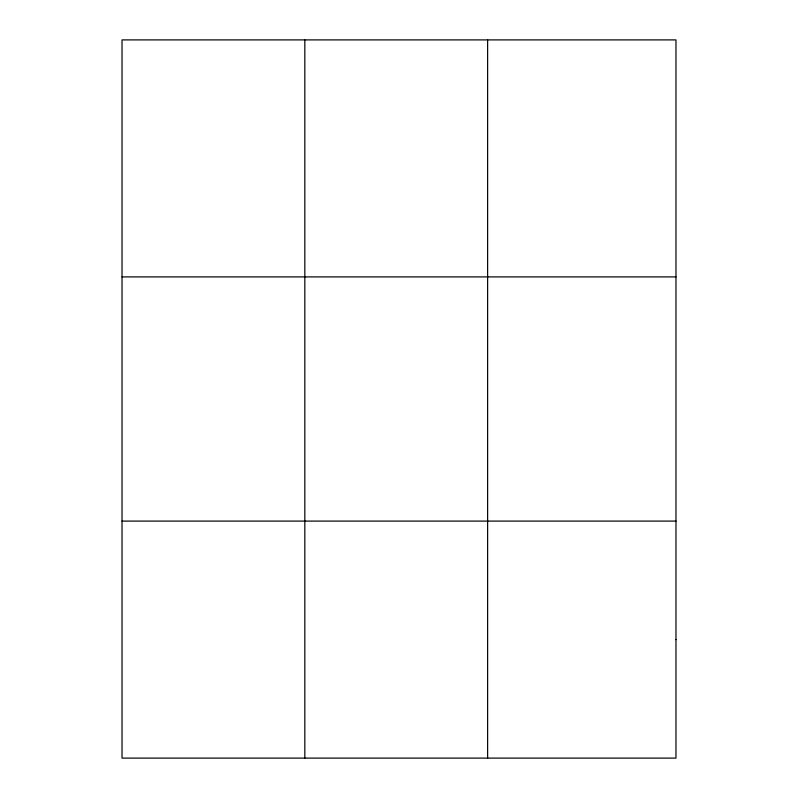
<?xml version="1.0" encoding="UTF-8"?>
<svg xmlns="http://www.w3.org/2000/svg" width="798" height="798" viewBox="0 0 798 798"><rect width="100%" height="100%" fill="white"/><g stroke="black" fill="none" stroke-linecap="round" stroke-linejoin="round"><path stroke-width="1.2" d="M304.826 758.1L304.826 39.9M487.628 758.1L487.628 39.9M122.024 276.906L675.976 276.906M122.024 521.094L675.976 521.094M675.976 639.597L675.976 758.1L122.024 758.1L122.024 39.9L675.976 39.9L675.976 639.597"/></g></svg>
